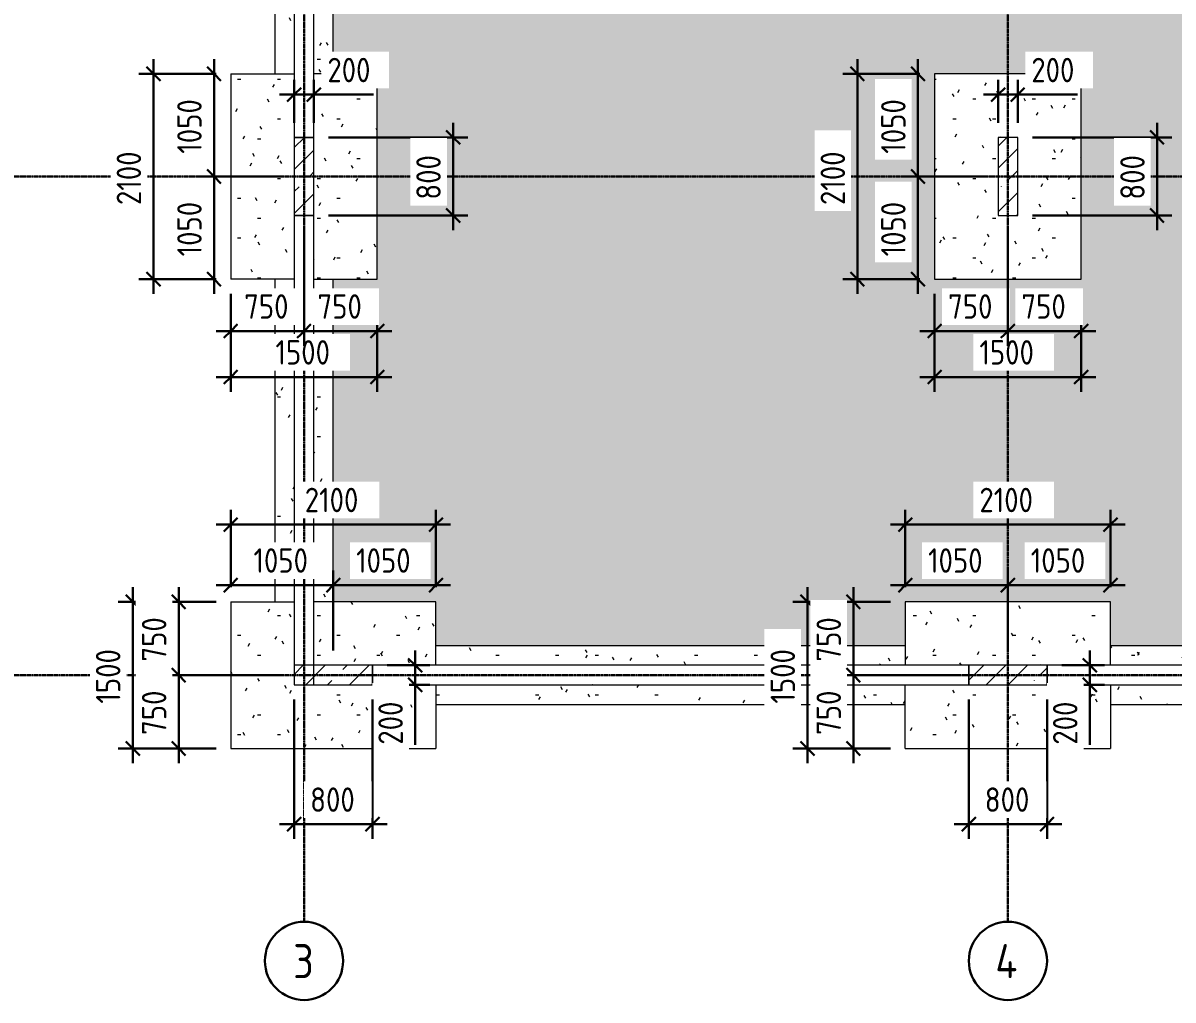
# Model space of a CAD drawing. Header units: millimetres. Extents: x -4459 to 33950, y -3324 to 17085.
# Drawn here: x 11826 to 23588, y -3324 to 6670 of the extents above; entities that cross this region are included whole.
import ezdxf

# ---------------------------------------------------------------- set-up
doc = ezdxf.new("R2010")
doc.units = ezdxf.units.MM
doc.linetypes.add('ADSK_Линия сетки', pattern=[25, 20, -2.5, 0, -2.5])
for name, color, linetype, lineweight in [('A-ANNO-DIMS', 7, 'Continuous', 30), ('A-ANNO-DIMS-100', 7, 'Continuous', 30), ('A-WALL', 7, 'Continuous', 13), ('S-COLS', 7, 'Continuous', 9), ('S-GRID', 7, 'Continuous', 30), ('S-GRID-IDEN', 7, 'Continuous', 30)]:
    doc.layers.add(name, color=color, linetype=linetype, lineweight=lineweight)
doc.layers.add('A-FLOR', color=7, linetype='Continuous', lineweight=13, true_color=0x007f00)
doc.layers.add('A-FLOR-PATT', color=7, linetype='Continuous', lineweight=13, true_color=0x007f00)
doc.styles.add('GOST Common', font='GOST_Common_SpecSymbol_0.ttf', dxfattribs={"width": 0.9, "height": 350})
doc.styles.add('GOST Common_1', font='GOST_Common_SpecSymbol_0.ttf', dxfattribs={"width": 0.9, "height": 250})
doc.dimstyles.new('0_Колонны_опалубка', dxfattribs={"dimscale": 304.8, "dimtxt": 251.428749, "dimasz": 0.463911, "dimexe": 0.492126, "dimexo": 0.492126, "dimgap": 0.164042, "dimtad": 1, "dimdec": 0, "dimzin": 0, "dimdsep": 46, "dimtxsty": 'GOST Common_1', "dimblk1": 'OBLIQUE', "dimblk2": 'OBLIQUE', "dimsah": 1, "dimcen": 0.09, "dimdle": 0.492126, "dimazin": 0, "dimtfac": 1, "dimtdec": 4, "dimtix": 1, "dimtmove": 1, "dimatfit": 3, "dimfxl": 1, "dimtvp": 1, "dimtfill": 1, "dimtolj": 1, "dimtzin": 0, "dimarcsym": 2})
doc.dimstyles.new('0_Колонны_опалубка_1', dxfattribs={"dimscale": 304.8, "dimtxt": 251.428749, "dimasz": 0.463911, "dimexe": 0.492126, "dimexo": 0.492126, "dimgap": 0.164042, "dimtad": 1, "dimdec": 0, "dimzin": 0, "dimdsep": 46, "dimtxsty": 'GOST Common_1', "dimblk1": 'OBLIQUE', "dimblk2": 'OBLIQUE', "dimsah": 1, "dimcen": 0.09, "dimdle": 0.492126, "dimazin": 0, "dimtfac": 1, "dimtdec": 4, "dimtix": 1, "dimtmove": 0, "dimatfit": 3, "dimfxl": 1, "dimtvp": 1, "dimtfill": 1, "dimtolj": 1, "dimtzin": 0, "dimarcsym": 2})
pattern_1 = [(45, (0, 0), (-224.5064, 224.5064), []), (45, (224.5, 0), (-224.5064, 224.5064), [396.875, -79.375, 3.353, -76.022])]
pattern_2 = [(0, (0, 0), (812.8, 203.2), [33.528, -576.072, 33.528, -576.072, -3251.2]), (0, (0, 0), (812.8, 203.2), [-1219.2, 33.528, -1185.672, 33.528, -576.072, -1422.4]), (0, (0, 0), (812.8, 203.2), [-3048, 33.528, -372.872, 33.528, -982.472]), (120, (304.8, 101.6), (-582.3764, 602.3054), [33.528, -576.072, 33.528, -576.072, -3251.2]), (120, (304.8, 101.6), (-582.3764, 602.3054), [-1219.2, 33.528, -1185.672, 33.528, -576.072, -1422.4]), (120, (304.8, 101.6), (-582.3764, 602.3054), [-3048, 33.528, -372.872, 33.528, -982.472]), (240, (406.4, 508), (-230.4236, -805.5054), [33.528, -576.072, 33.528, -576.072, -3251.2]), (240, (406.4, 508), (-230.4236, -805.5054), [-1219.2, 33.528, -1185.672, 33.528, -576.072, -1422.4]), (240, (406.4, 508), (-230.4236, -805.5054), [-3048, 33.528, -372.872, 33.528, -982.472])]

# ---------------------------------------------------------------- blocks, each defined once
blk = doc.blocks.new('Ось сетки - Круг_Ø8 мм-2643-Техэтаж')
at = {"layer": 'S-GRID-IDEN'}
for start, end in [(360, 180), (180, 360)]:
    blk.add_arc((0, 0), 4, start, end, dxfattribs=at)
blk = doc.blocks.new('DIMBLOCK1-Техэтаж')
at = {"layer": 'A-ANNO-DIMS-100', "color": 163, "true_color": 0x8080c0}
for p, q in [((15838, 250), (15838, -250)), ((15838, 100), (15767, 171)), ((15550, 100), (15988, 100)), ((15838, 100), (15550, 100)), ((15838, 100), (15908, 29)), ((15550, -100), (15988, -100)), ((15838, -100), (15550, -100)), ((15838, -100), (15767, -29)), ((15838, -239), (15838, 0)), ((15838, -100), (15908, -171)), ((15838, -712), (15838, -239))]:
    blk.add_line(p, q, dxfattribs=at)
at = {"layer": 'A-ANNO-DIMS-100', "color": 0, "insert": (15461, -712), "char_height": 250, "width": 567.63, "attachment_point": 1, "rotation": 90, "line_spacing_factor": 1.022761, "style": 'GOST Common_1', "bg_fill": 3, "box_fill_scale": 1.25, "bg_fill_color": 256, "bg_fill_true_color": 13158600, "bg_fill_transparency": 0}
blk.add_mtext('200', dxfattribs=at)
blk = doc.blocks.new('_Oblique')
at = {"color": 0, "linetype": 'ByBlock', "lineweight": -2}
blk.add_line((-0.5, -0.5), (0.5, 0.5), dxfattribs=at)
blk = doc.blocks.new('DIMBLOCK2-Техэтаж')
at = {"layer": 'A-ANNO-DIMS-100', "color": 163, "true_color": 0x8080c0}
for p, q in [((14600, -250), (14600, -1676)), ((14600, -1526), (14600, -250)), ((15400, -250), (15400, -1676)), ((15400, -1526), (15400, -250)), ((14450, -1526), (15550, -1526)), ((14600, -1526), (14529, -1596)), ((14600, -1526), (14671, -1455)), ((15400, -1526), (15329, -1596)), ((15400, -1526), (15471, -1455))]:
    blk.add_line(p, q, dxfattribs=at)
at = {"layer": 'A-ANNO-DIMS-100', "color": 0, "insert": (14763, -1149), "char_height": 250, "width": 567.63, "attachment_point": 1, "line_spacing_factor": 1.022761, "style": 'GOST Common_1', "bg_fill": 3, "box_fill_scale": 1.25, "bg_fill_color": 256, "bg_fill_true_color": 13158600, "bg_fill_transparency": 0}
blk.add_mtext('800', dxfattribs=at)
blk = doc.blocks.new('DIMBLOCK3-Техэтаж')
at = {"layer": 'A-ANNO-DIMS-100', "color": 163, "true_color": 0x8080c0}
for p, q in [((22738, 250), (22738, -250)), ((22738, 100), (22667, 171)), ((22450, 100), (22888, 100)), ((22738, 100), (22450, 100)), ((22738, 100), (22808, 29)), ((22450, -100), (22888, -100)), ((22738, -100), (22450, -100)), ((22738, -100), (22667, -29)), ((22738, -239), (22738, 0)), ((22738, -100), (22808, -171)), ((22738, -712), (22738, -239))]:
    blk.add_line(p, q, dxfattribs=at)
at = {"layer": 'A-ANNO-DIMS-100', "color": 0, "insert": (22361, -712), "char_height": 250, "width": 567.63, "attachment_point": 1, "rotation": 90, "line_spacing_factor": 1.022761, "style": 'GOST Common_1', "bg_fill": 3, "box_fill_scale": 1.25, "bg_fill_color": 256, "bg_fill_true_color": 13158600, "bg_fill_transparency": 0}
blk.add_mtext('200', dxfattribs=at)
blk = doc.blocks.new('DIMBLOCK4-Техэтаж')
at = {"layer": 'A-ANNO-DIMS-100', "color": 163, "true_color": 0x8080c0}
for p, q in [((21500, -250), (21500, -1676)), ((21500, -1526), (21500, -250)), ((22300, -250), (22300, -1676)), ((22300, -1526), (22300, -250)), ((21350, -1526), (22450, -1526)), ((21500, -1526), (21429, -1596)), ((21500, -1526), (21571, -1455)), ((22300, -1526), (22229, -1596)), ((22300, -1526), (22371, -1455))]:
    blk.add_line(p, q, dxfattribs=at)
at = {"layer": 'A-ANNO-DIMS-100', "color": 0, "insert": (21663, -1149), "char_height": 250, "width": 567.63, "attachment_point": 1, "line_spacing_factor": 1.022761, "style": 'GOST Common_1', "bg_fill": 3, "box_fill_scale": 1.25, "bg_fill_color": 256, "bg_fill_true_color": 13158600, "bg_fill_transparency": 0}
blk.add_mtext('800', dxfattribs=at)
blk = doc.blocks.new('DIMBLOCK7-Техэтаж')
at = {"layer": 'A-ANNO-DIMS-100', "color": 163, "true_color": 0x8080c0}
for p, q in [((14600, 5650), (14600, 6088)), ((14600, 5938), (14671, 6008)), ((14800, 5650), (14800, 6088)), ((14800, 5938), (14871, 6008)), ((14450, 5938), (14950, 5938)), ((14600, 5938), (14529, 5867)), ((14600, 5938), (14600, 5650)), ((14939, 5938), (14700, 5938)), ((14800, 5938), (14729, 5867)), ((14800, 5938), (14800, 5650)), ((15412, 5938), (14939, 5938))]:
    blk.add_line(p, q, dxfattribs=at)
at = {"layer": 'A-ANNO-DIMS-100', "color": 0, "insert": (14939, 6314), "char_height": 250, "width": 567.63, "attachment_point": 1, "line_spacing_factor": 1.022761, "style": 'GOST Common_1', "bg_fill": 3, "box_fill_scale": 1.25, "bg_fill_color": 256, "bg_fill_true_color": 13158600, "bg_fill_transparency": 0}
blk.add_mtext('200', dxfattribs=at)
blk = doc.blocks.new('DIMBLOCK8-Техэтаж')
at = {"layer": 'A-ANNO-DIMS-100', "color": 163, "true_color": 0x8080c0}
for p, q in [((16226, 4550), (16226, 5650)), ((16226, 5500), (16155, 5571)), ((14950, 5500), (16376, 5500)), ((16226, 5500), (14950, 5500)), ((16226, 5500), (16296, 5429)), ((16226, 4700), (16155, 4771)), ((14950, 4700), (16376, 4700)), ((16226, 4700), (14950, 4700)), ((16226, 4700), (16296, 4629))]:
    blk.add_line(p, q, dxfattribs=at)
at = {"layer": 'A-ANNO-DIMS-100', "color": 0, "insert": (15849, 4863), "char_height": 250, "width": 567.63, "attachment_point": 1, "rotation": 90, "line_spacing_factor": 1.022761, "style": 'GOST Common_1', "bg_fill": 3, "box_fill_scale": 1.25, "bg_fill_color": 256, "bg_fill_true_color": 13158600, "bg_fill_transparency": 0}
blk.add_mtext('800', dxfattribs=at)
blk = doc.blocks.new('DIMBLOCK9-Техэтаж')
at = {"layer": 'A-ANNO-DIMS-100', "color": 163, "true_color": 0x8080c0}
for p, q in [((21800, 5650), (21800, 6088)), ((21800, 5938), (21871, 6008)), ((22000, 5650), (22000, 6088)), ((22000, 5938), (22071, 6008)), ((21650, 5938), (22150, 5938)), ((21800, 5938), (21729, 5867)), ((21800, 5938), (21800, 5650)), ((22139, 5938), (21900, 5938)), ((22000, 5938), (21929, 5867)), ((22000, 5938), (22000, 5650)), ((22612, 5938), (22139, 5938))]:
    blk.add_line(p, q, dxfattribs=at)
at = {"layer": 'A-ANNO-DIMS-100', "color": 0, "insert": (22139, 6314), "char_height": 250, "width": 567.63, "attachment_point": 1, "line_spacing_factor": 1.022761, "style": 'GOST Common_1', "bg_fill": 3, "box_fill_scale": 1.25, "bg_fill_color": 256, "bg_fill_true_color": 13158600, "bg_fill_transparency": 0}
blk.add_mtext('200', dxfattribs=at)
blk = doc.blocks.new('DIMBLOCK10-Техэтаж')
at = {"layer": 'A-ANNO-DIMS-100', "color": 163, "true_color": 0x8080c0}
for p, q in [((23426, 4550), (23426, 5650)), ((23426, 5500), (23355, 5571)), ((22150, 5500), (23576, 5500)), ((23426, 5500), (22150, 5500)), ((23426, 5500), (23496, 5429)), ((23426, 4700), (23355, 4771)), ((22150, 4700), (23576, 4700)), ((23426, 4700), (22150, 4700)), ((23426, 4700), (23496, 4629))]:
    blk.add_line(p, q, dxfattribs=at)
at = {"layer": 'A-ANNO-DIMS-100', "color": 0, "insert": (23049, 4863), "char_height": 250, "width": 567.63, "attachment_point": 1, "rotation": 90, "line_spacing_factor": 1.022761, "style": 'GOST Common_1', "bg_fill": 3, "box_fill_scale": 1.25, "bg_fill_color": 256, "bg_fill_true_color": 13158600, "bg_fill_transparency": 0}
blk.add_mtext('800', dxfattribs=at)
blk = doc.blocks.new('DIMBLOCK25-Техэтаж')
at = {"layer": 'A-ANNO-DIMS-100', "color": 163, "true_color": 0x8080c0}
for p, q in [((12949, 900), (12949, -900)), ((13800, 750), (12799, 750)), ((12949, 750), (12878, 821)), ((12949, 750), (13020, 679)), ((12949, 750), (13800, 750)), ((12949, -750), (12878, -679)), ((13800, -750), (12799, -750)), ((12949, -750), (13020, -821)), ((12949, -750), (13800, -750))]:
    blk.add_line(p, q, dxfattribs=at)
at = {"layer": 'A-ANNO-DIMS-100', "color": 0, "insert": (12572, -292), "char_height": 250, "width": 700.59, "attachment_point": 1, "rotation": 90, "line_spacing_factor": 1.022761, "style": 'GOST Common_1', "bg_fill": 3, "box_fill_scale": 1.25, "bg_fill_color": 256, "bg_fill_true_color": 13158600, "bg_fill_transparency": 0}
blk.add_mtext('1500', dxfattribs=at)
blk = doc.blocks.new('DIMBLOCK26-Техэтаж')
at = {"layer": 'A-ANNO-DIMS-100', "color": 163, "true_color": 0x8080c0}
for p, q in [((13950, 900), (13950, 1689)), ((16050, 900), (16050, 1689)), ((13800, 1539), (16200, 1539)), ((13950, 1539), (13879, 1469)), ((13950, 1539), (14021, 1610)), ((13950, 1539), (13950, 900)), ((16050, 1539), (15979, 1469)), ((16050, 1539), (16121, 1610)), ((16050, 1539), (16050, 900))]:
    blk.add_line(p, q, dxfattribs=at)
at = {"layer": 'A-ANNO-DIMS-100', "color": 0, "insert": (14708, 1916), "char_height": 250, "width": 700.59, "attachment_point": 1, "line_spacing_factor": 1.022761, "style": 'GOST Common_1', "bg_fill": 3, "box_fill_scale": 1.25, "bg_fill_color": 256, "bg_fill_true_color": 13158600, "bg_fill_transparency": 0}
blk.add_mtext('2100', dxfattribs=at)
blk = doc.blocks.new('DIMBLOCK27-Техэтаж')
at = {"layer": 'A-ANNO-DIMS-100', "color": 163, "true_color": 0x8080c0}
for p, q in [((15000, 250), (15000, 1070)), ((16050, 900), (16050, 1070)), ((15000, 920), (15071, 991)), ((16050, 920), (16121, 991)), ((16200, 920), (14850, 920)), ((15000, 920), (14929, 849)), ((15000, 920), (15000, 250)), ((16050, 920), (15979, 849)), ((16050, 920), (16050, 900))]:
    blk.add_line(p, q, dxfattribs=at)
at = {"layer": 'A-ANNO-DIMS-100', "color": 0, "insert": (15233, 1297), "char_height": 250, "width": 700.59, "attachment_point": 1, "line_spacing_factor": 1.022761, "style": 'GOST Common_1', "bg_fill": 3, "box_fill_scale": 1.25, "bg_fill_color": 256, "bg_fill_true_color": 13158600, "bg_fill_transparency": 0}
blk.add_mtext('1050', dxfattribs=at)
blk = doc.blocks.new('DIMBLOCK28-Техэтаж')
at = {"layer": 'A-ANNO-DIMS-100', "color": 163, "true_color": 0x8080c0}
for p, q in [((13950, 900), (13950, 1070)), ((15000, 250), (15000, 1070)), ((13950, 920), (14021, 991)), ((15000, 920), (15071, 991)), ((13800, 920), (15150, 920)), ((13950, 920), (13879, 849)), ((13950, 920), (13950, 900)), ((15000, 920), (14929, 849)), ((15000, 920), (15000, 250))]:
    blk.add_line(p, q, dxfattribs=at)
at = {"layer": 'A-ANNO-DIMS-100', "color": 0, "insert": (14183, 1297), "char_height": 250, "width": 700.59, "attachment_point": 1, "line_spacing_factor": 1.022761, "style": 'GOST Common_1', "bg_fill": 3, "box_fill_scale": 1.25, "bg_fill_color": 256, "bg_fill_true_color": 13158600, "bg_fill_transparency": 0}
blk.add_mtext('1050', dxfattribs=at)
blk = doc.blocks.new('DIMBLOCK29-Техэтаж')
at = {"layer": 'A-ANNO-DIMS-100', "color": 163, "true_color": 0x8080c0}
for p, q in [((13419, 900), (13419, -150)), ((13800, 750), (13269, 750)), ((13419, 750), (13348, 821)), ((13419, 750), (13489, 679)), ((13419, 750), (13800, 750)), ((14450, 0), (13269, 0)), ((13419, 0), (13348, 71)), ((13419, 0), (13489, -71)), ((13419, 0), (14450, 0))]:
    blk.add_line(p, q, dxfattribs=at)
at = {"layer": 'A-ANNO-DIMS-100', "color": 0, "insert": (13042, 138), "char_height": 250, "width": 567.63, "attachment_point": 1, "rotation": 90, "line_spacing_factor": 1.022761, "style": 'GOST Common_1', "bg_fill": 3, "box_fill_scale": 1.25, "bg_fill_color": 256, "bg_fill_true_color": 13158600, "bg_fill_transparency": 0}
blk.add_mtext('750', dxfattribs=at)
blk = doc.blocks.new('DIMBLOCK30-Техэтаж')
at = {"layer": 'A-ANNO-DIMS-100', "color": 163, "true_color": 0x8080c0}
for p, q in [((13419, 150), (13419, -900)), ((14450, 0), (13269, 0)), ((13419, 0), (13348, 71)), ((13419, 0), (13489, -71)), ((13419, 0), (14450, 0)), ((13419, -750), (13348, -679)), ((13800, -750), (13269, -750)), ((13419, -750), (13489, -821)), ((13419, -750), (13800, -750))]:
    blk.add_line(p, q, dxfattribs=at)
at = {"layer": 'A-ANNO-DIMS-100', "color": 0, "insert": (13042, -612), "char_height": 250, "width": 567.63, "attachment_point": 1, "rotation": 90, "line_spacing_factor": 1.022761, "style": 'GOST Common_1', "bg_fill": 3, "box_fill_scale": 1.25, "bg_fill_color": 256, "bg_fill_true_color": 13158600, "bg_fill_transparency": 0}
blk.add_mtext('750', dxfattribs=at)
blk = doc.blocks.new('DIMBLOCK31-Техэтаж')
at = {"layer": 'A-ANNO-DIMS-100', "color": 163, "true_color": 0x8080c0}
for p, q in [((19849, 900), (19849, -900)), ((20700, 750), (19699, 750)), ((19849, 750), (19778, 821)), ((19849, 750), (19920, 679)), ((19849, 750), (20700, 750)), ((19849, -750), (19778, -679)), ((20700, -750), (19699, -750)), ((19849, -750), (19920, -821)), ((19849, -750), (20700, -750))]:
    blk.add_line(p, q, dxfattribs=at)
at = {"layer": 'A-ANNO-DIMS-100', "color": 0, "insert": (19472, -292), "char_height": 250, "width": 700.59, "attachment_point": 1, "rotation": 90, "line_spacing_factor": 1.022761, "style": 'GOST Common_1', "bg_fill": 3, "box_fill_scale": 1.25, "bg_fill_color": 256, "bg_fill_true_color": 13158600, "bg_fill_transparency": 0}
blk.add_mtext('1500', dxfattribs=at)
blk = doc.blocks.new('DIMBLOCK32-Техэтаж')
at = {"layer": 'A-ANNO-DIMS-100', "color": 163, "true_color": 0x8080c0}
for p, q in [((20850, 900), (20850, 1689)), ((22950, 900), (22950, 1689)), ((20700, 1539), (23100, 1539)), ((20850, 1539), (20779, 1469)), ((20850, 1539), (20921, 1610)), ((20850, 1539), (20850, 900)), ((22950, 1539), (22879, 1469)), ((22950, 1539), (23021, 1610)), ((22950, 1539), (22950, 900))]:
    blk.add_line(p, q, dxfattribs=at)
at = {"layer": 'A-ANNO-DIMS-100', "color": 0, "insert": (21608, 1916), "char_height": 250, "width": 700.59, "attachment_point": 1, "line_spacing_factor": 1.022761, "style": 'GOST Common_1', "bg_fill": 3, "box_fill_scale": 1.25, "bg_fill_color": 256, "bg_fill_true_color": 13158600, "bg_fill_transparency": 0}
blk.add_mtext('2100', dxfattribs=at)
blk = doc.blocks.new('DIMBLOCK33-Техэтаж')
at = {"layer": 'A-ANNO-DIMS-100', "color": 163, "true_color": 0x8080c0}
for p, q in [((21900, 250), (21900, 1070)), ((22950, 900), (22950, 1070)), ((21900, 920), (21971, 991)), ((22950, 920), (23021, 991)), ((23100, 920), (21750, 920)), ((21900, 920), (21829, 849)), ((21900, 920), (21900, 250)), ((22950, 920), (22879, 849)), ((22950, 920), (22950, 900))]:
    blk.add_line(p, q, dxfattribs=at)
at = {"layer": 'A-ANNO-DIMS-100', "color": 0, "insert": (22133, 1297), "char_height": 250, "width": 700.59, "attachment_point": 1, "line_spacing_factor": 1.022761, "style": 'GOST Common_1', "bg_fill": 3, "box_fill_scale": 1.25, "bg_fill_color": 256, "bg_fill_true_color": 13158600, "bg_fill_transparency": 0}
blk.add_mtext('1050', dxfattribs=at)
blk = doc.blocks.new('DIMBLOCK34-Техэтаж')
at = {"layer": 'A-ANNO-DIMS-100', "color": 163, "true_color": 0x8080c0}
for p, q in [((20850, 900), (20850, 1070)), ((21900, 250), (21900, 1070)), ((20850, 920), (20921, 991)), ((21900, 920), (21971, 991)), ((20700, 920), (22050, 920)), ((20850, 920), (20779, 849)), ((20850, 920), (20850, 900)), ((21900, 920), (21829, 849)), ((21900, 920), (21900, 250))]:
    blk.add_line(p, q, dxfattribs=at)
at = {"layer": 'A-ANNO-DIMS-100', "color": 0, "insert": (21083, 1297), "char_height": 250, "width": 700.59, "attachment_point": 1, "line_spacing_factor": 1.022761, "style": 'GOST Common_1', "bg_fill": 3, "box_fill_scale": 1.25, "bg_fill_color": 256, "bg_fill_true_color": 13158600, "bg_fill_transparency": 0}
blk.add_mtext('1050', dxfattribs=at)
blk = doc.blocks.new('DIMBLOCK35-Техэтаж')
at = {"layer": 'A-ANNO-DIMS-100', "color": 163, "true_color": 0x8080c0}
for p, q in [((20319, 900), (20319, -150)), ((20700, 750), (20169, 750)), ((20319, 750), (20248, 821)), ((20319, 750), (20389, 679)), ((20319, 750), (20700, 750)), ((21350, 0), (20169, 0)), ((20319, 0), (20248, 71)), ((20319, 0), (20389, -71)), ((20319, 0), (21350, 0))]:
    blk.add_line(p, q, dxfattribs=at)
at = {"layer": 'A-ANNO-DIMS-100', "color": 0, "insert": (19942, 138), "char_height": 250, "width": 567.63, "attachment_point": 1, "rotation": 90, "line_spacing_factor": 1.022761, "style": 'GOST Common_1', "bg_fill": 3, "box_fill_scale": 1.25, "bg_fill_color": 256, "bg_fill_true_color": 13158600, "bg_fill_transparency": 0}
blk.add_mtext('750', dxfattribs=at)
blk = doc.blocks.new('DIMBLOCK36-Техэтаж')
at = {"layer": 'A-ANNO-DIMS-100', "color": 163, "true_color": 0x8080c0}
for p, q in [((20319, 150), (20319, -900)), ((21350, 0), (20169, 0)), ((20319, 0), (20248, 71)), ((20319, 0), (20389, -71)), ((20319, 0), (21350, 0)), ((20319, -750), (20248, -679)), ((20700, -750), (20169, -750)), ((20319, -750), (20389, -821)), ((20319, -750), (20700, -750))]:
    blk.add_line(p, q, dxfattribs=at)
at = {"layer": 'A-ANNO-DIMS-100', "color": 0, "insert": (19942, -612), "char_height": 250, "width": 567.63, "attachment_point": 1, "rotation": 90, "line_spacing_factor": 1.022761, "style": 'GOST Common_1', "bg_fill": 3, "box_fill_scale": 1.25, "bg_fill_color": 256, "bg_fill_true_color": 13158600, "bg_fill_transparency": 0}
blk.add_mtext('750', dxfattribs=at)
blk = doc.blocks.new('DIMBLOCK43-Техэтаж')
at = {"layer": 'A-ANNO-DIMS-100', "color": 163, "true_color": 0x8080c0}
for p, q in [((13950, 3900), (13950, 2899)), ((13950, 3049), (13950, 3900)), ((15450, 3900), (15450, 2899)), ((15450, 3049), (15450, 3900)), ((13950, 3049), (14021, 3120)), ((15450, 3049), (15521, 3120)), ((13800, 3049), (15600, 3049)), ((13950, 3049), (13879, 2978)), ((15450, 3049), (15379, 2978))]:
    blk.add_line(p, q, dxfattribs=at)
at = {"layer": 'A-ANNO-DIMS-100', "color": 0, "insert": (14408, 3426), "char_height": 250, "width": 700.59, "attachment_point": 1, "line_spacing_factor": 1.022761, "style": 'GOST Common_1', "bg_fill": 3, "box_fill_scale": 1.25, "bg_fill_color": 256, "bg_fill_true_color": 13158600, "bg_fill_transparency": 0}
blk.add_mtext('1500', dxfattribs=at)
blk = doc.blocks.new('DIMBLOCK44-Техэтаж')
at = {"layer": 'A-ANNO-DIMS-100', "color": 163, "true_color": 0x8080c0}
for p, q in [((13161, 3900), (13161, 6300)), ((13800, 6150), (13011, 6150)), ((13161, 6150), (13090, 6221)), ((13161, 6150), (13231, 6079)), ((13161, 6150), (13800, 6150)), ((13161, 4050), (13090, 4121)), ((13800, 4050), (13011, 4050)), ((13161, 4050), (13231, 3979)), ((13161, 4050), (13800, 4050))]:
    blk.add_line(p, q, dxfattribs=at)
at = {"layer": 'A-ANNO-DIMS-100', "color": 0, "insert": (12784, 4808), "char_height": 250, "width": 700.59, "attachment_point": 1, "rotation": 90, "line_spacing_factor": 1.022761, "style": 'GOST Common_1', "bg_fill": 3, "box_fill_scale": 1.25, "bg_fill_color": 256, "bg_fill_true_color": 13158600, "bg_fill_transparency": 0}
blk.add_mtext('2100', dxfattribs=at)
blk = doc.blocks.new('DIMBLOCK45-Техэтаж')
at = {"layer": 'A-ANNO-DIMS-100', "color": 163, "true_color": 0x8080c0}
for p, q in [((13780, 6300), (13780, 4950)), ((13800, 6150), (13630, 6150)), ((13780, 6150), (13709, 6221)), ((13780, 6150), (13851, 6079)), ((13780, 6150), (13800, 6150)), ((14450, 5100), (13630, 5100)), ((13780, 5100), (13709, 5171)), ((13780, 5100), (13851, 5029)), ((13780, 5100), (14450, 5100))]:
    blk.add_line(p, q, dxfattribs=at)
at = {"layer": 'A-ANNO-DIMS-100', "color": 0, "insert": (13403, 5333), "char_height": 250, "width": 700.59, "attachment_point": 1, "rotation": 90, "line_spacing_factor": 1.022761, "style": 'GOST Common_1', "bg_fill": 3, "box_fill_scale": 1.25, "bg_fill_color": 256, "bg_fill_true_color": 13158600, "bg_fill_transparency": 0}
blk.add_mtext('1050', dxfattribs=at)
blk = doc.blocks.new('DIMBLOCK46-Техэтаж')
at = {"layer": 'A-ANNO-DIMS-100', "color": 163, "true_color": 0x8080c0}
for p, q in [((13780, 3900), (13780, 5250)), ((14450, 5100), (13630, 5100)), ((13780, 5100), (13709, 5171)), ((13780, 5100), (13851, 5029)), ((13780, 5100), (14450, 5100)), ((13780, 4050), (13709, 4121)), ((13800, 4050), (13630, 4050)), ((13780, 4050), (13851, 3979)), ((13780, 4050), (13800, 4050))]:
    blk.add_line(p, q, dxfattribs=at)
at = {"layer": 'A-ANNO-DIMS-100', "color": 0, "insert": (13403, 4283), "char_height": 250, "width": 700.59, "attachment_point": 1, "rotation": 90, "line_spacing_factor": 1.022761, "style": 'GOST Common_1', "bg_fill": 3, "box_fill_scale": 1.25, "bg_fill_color": 256, "bg_fill_true_color": 13158600, "bg_fill_transparency": 0}
blk.add_mtext('1050', dxfattribs=at)
blk = doc.blocks.new('DIMBLOCK47-Техэтаж')
at = {"layer": 'A-ANNO-DIMS-100', "color": 163, "true_color": 0x8080c0}
for p, q in [((14700, 4550), (14700, 3369)), ((14700, 3519), (14700, 4550)), ((13950, 3900), (13950, 3369)), ((13950, 3519), (13950, 3900)), ((13950, 3519), (14021, 3589)), ((14700, 3519), (14771, 3589)), ((13800, 3519), (14850, 3519)), ((13950, 3519), (13879, 3448)), ((14700, 3519), (14629, 3448))]:
    blk.add_line(p, q, dxfattribs=at)
at = {"layer": 'A-ANNO-DIMS-100', "color": 0, "insert": (14088, 3895), "char_height": 250, "width": 567.63, "attachment_point": 1, "line_spacing_factor": 1.022761, "style": 'GOST Common_1', "bg_fill": 3, "box_fill_scale": 1.25, "bg_fill_color": 256, "bg_fill_true_color": 13158600, "bg_fill_transparency": 0}
blk.add_mtext('750', dxfattribs=at)
blk = doc.blocks.new('DIMBLOCK48-Техэтаж')
at = {"layer": 'A-ANNO-DIMS-100', "color": 163, "true_color": 0x8080c0}
for p, q in [((14700, 4550), (14700, 3369)), ((14700, 3519), (14700, 4550)), ((15450, 3900), (15450, 3369)), ((15450, 3519), (15450, 3900)), ((14700, 3519), (14771, 3589)), ((15450, 3519), (15521, 3589)), ((14550, 3519), (15600, 3519)), ((14700, 3519), (14629, 3448)), ((15450, 3519), (15379, 3448))]:
    blk.add_line(p, q, dxfattribs=at)
at = {"layer": 'A-ANNO-DIMS-100', "color": 0, "insert": (14838, 3895), "char_height": 250, "width": 567.63, "attachment_point": 1, "line_spacing_factor": 1.022761, "style": 'GOST Common_1', "bg_fill": 3, "box_fill_scale": 1.25, "bg_fill_color": 256, "bg_fill_true_color": 13158600, "bg_fill_transparency": 0}
blk.add_mtext('750', dxfattribs=at)
blk = doc.blocks.new('DIMBLOCK49-Техэтаж')
at = {"layer": 'A-ANNO-DIMS-100', "color": 163, "true_color": 0x8080c0}
for p, q in [((21150, 3900), (21150, 2899)), ((21150, 3049), (21150, 3900)), ((22650, 3900), (22650, 2899)), ((22650, 3049), (22650, 3900)), ((21150, 3049), (21221, 3120)), ((22650, 3049), (22721, 3120)), ((21000, 3049), (22800, 3049)), ((21150, 3049), (21079, 2978)), ((22650, 3049), (22579, 2978))]:
    blk.add_line(p, q, dxfattribs=at)
at = {"layer": 'A-ANNO-DIMS-100', "color": 0, "insert": (21608, 3426), "char_height": 250, "width": 700.59, "attachment_point": 1, "line_spacing_factor": 1.022761, "style": 'GOST Common_1', "bg_fill": 3, "box_fill_scale": 1.25, "bg_fill_color": 256, "bg_fill_true_color": 13158600, "bg_fill_transparency": 0}
blk.add_mtext('1500', dxfattribs=at)
blk = doc.blocks.new('DIMBLOCK50-Техэтаж')
at = {"layer": 'A-ANNO-DIMS-100', "color": 163, "true_color": 0x8080c0}
for p, q in [((20361, 3900), (20361, 6300)), ((21000, 6150), (20211, 6150)), ((20361, 6150), (20290, 6221)), ((20361, 6150), (20431, 6079)), ((20361, 6150), (21000, 6150)), ((20361, 4050), (20290, 4121)), ((21000, 4050), (20211, 4050)), ((20361, 4050), (20431, 3979)), ((20361, 4050), (21000, 4050))]:
    blk.add_line(p, q, dxfattribs=at)
at = {"layer": 'A-ANNO-DIMS-100', "color": 0, "insert": (19984, 4808), "char_height": 250, "width": 700.59, "attachment_point": 1, "rotation": 90, "line_spacing_factor": 1.022761, "style": 'GOST Common_1', "bg_fill": 3, "box_fill_scale": 1.25, "bg_fill_color": 256, "bg_fill_true_color": 13158600, "bg_fill_transparency": 0}
blk.add_mtext('2100', dxfattribs=at)
blk = doc.blocks.new('DIMBLOCK51-Техэтаж')
at = {"layer": 'A-ANNO-DIMS-100', "color": 163, "true_color": 0x8080c0}
for p, q in [((20980, 6300), (20980, 4950)), ((21000, 6150), (20830, 6150)), ((20980, 6150), (20909, 6221)), ((20980, 6150), (21051, 6079)), ((20980, 6150), (21000, 6150)), ((21650, 5100), (20830, 5100)), ((20980, 5100), (20909, 5171)), ((20980, 5100), (21051, 5029)), ((20980, 5100), (21650, 5100))]:
    blk.add_line(p, q, dxfattribs=at)
at = {"layer": 'A-ANNO-DIMS-100', "color": 0, "insert": (20603, 5333), "char_height": 250, "width": 700.59, "attachment_point": 1, "rotation": 90, "line_spacing_factor": 1.022761, "style": 'GOST Common_1', "bg_fill": 3, "box_fill_scale": 1.25, "bg_fill_color": 256, "bg_fill_true_color": 13158600, "bg_fill_transparency": 0}
blk.add_mtext('1050', dxfattribs=at)
blk = doc.blocks.new('DIMBLOCK52-Техэтаж')
at = {"layer": 'A-ANNO-DIMS-100', "color": 163, "true_color": 0x8080c0}
for p, q in [((20980, 3900), (20980, 5250)), ((21650, 5100), (20830, 5100)), ((20980, 5100), (20909, 5171)), ((20980, 5100), (21051, 5029)), ((20980, 5100), (21650, 5100)), ((20980, 4050), (20909, 4121)), ((21000, 4050), (20830, 4050)), ((20980, 4050), (21051, 3979)), ((20980, 4050), (21000, 4050))]:
    blk.add_line(p, q, dxfattribs=at)
at = {"layer": 'A-ANNO-DIMS-100', "color": 0, "insert": (20603, 4283), "char_height": 250, "width": 700.59, "attachment_point": 1, "rotation": 90, "line_spacing_factor": 1.022761, "style": 'GOST Common_1', "bg_fill": 3, "box_fill_scale": 1.25, "bg_fill_color": 256, "bg_fill_true_color": 13158600, "bg_fill_transparency": 0}
blk.add_mtext('1050', dxfattribs=at)
blk = doc.blocks.new('DIMBLOCK53-Техэтаж')
at = {"layer": 'A-ANNO-DIMS-100', "color": 163, "true_color": 0x8080c0}
for p, q in [((21900, 4550), (21900, 3369)), ((21900, 3519), (21900, 4550)), ((21150, 3900), (21150, 3369)), ((21150, 3519), (21150, 3900)), ((21150, 3519), (21221, 3589)), ((21900, 3519), (21971, 3589)), ((21000, 3519), (22050, 3519)), ((21150, 3519), (21079, 3448)), ((21900, 3519), (21829, 3448))]:
    blk.add_line(p, q, dxfattribs=at)
at = {"layer": 'A-ANNO-DIMS-100', "color": 0, "insert": (21288, 3895), "char_height": 250, "width": 567.63, "attachment_point": 1, "line_spacing_factor": 1.022761, "style": 'GOST Common_1', "bg_fill": 3, "box_fill_scale": 1.25, "bg_fill_color": 256, "bg_fill_true_color": 13158600, "bg_fill_transparency": 0}
blk.add_mtext('750', dxfattribs=at)
blk = doc.blocks.new('DIMBLOCK54-Техэтаж')
at = {"layer": 'A-ANNO-DIMS-100', "color": 163, "true_color": 0x8080c0}
for p, q in [((21900, 4550), (21900, 3369)), ((21900, 3519), (21900, 4550)), ((22650, 3900), (22650, 3369)), ((22650, 3519), (22650, 3900)), ((21900, 3519), (21971, 3589)), ((22650, 3519), (22721, 3589)), ((21750, 3519), (22800, 3519)), ((21900, 3519), (21829, 3448)), ((22650, 3519), (22579, 3448))]:
    blk.add_line(p, q, dxfattribs=at)
at = {"layer": 'A-ANNO-DIMS-100', "color": 0, "insert": (22038, 3895), "char_height": 250, "width": 567.63, "attachment_point": 1, "line_spacing_factor": 1.022761, "style": 'GOST Common_1', "bg_fill": 3, "box_fill_scale": 1.25, "bg_fill_color": 256, "bg_fill_true_color": 13158600, "bg_fill_transparency": 0}
blk.add_mtext('750', dxfattribs=at)

msp = doc.modelspace()

# ---------------------------------------------------------------- hatches: boundary and pattern name
at = {"layer": 'A-FLOR-PATT', "lineweight": 9}
h = msp.add_hatch(dxfattribs=at)
h.set_pattern_fill('FP_2', style=0, pattern_type=2)
h.set_pattern_definition(pattern_2)
h.paths.add_polyline_path([(29150, 300), (29150, 1350), (29600, 1350), (29600, 4050), (29150, 4050), (29150, 6150), (29600, 6150), (29600, 7800), (29150, 7800), (29150, 9900), (29600, 9900), (29600, 12800), (29150, 12800), (29150, 13850), (22950, 13850), (22950, 13400), (20850, 13400), (20850, 13850), (15750, 13850), (15750, 13400), (15000, 13400), (15000, 9600), (15450, 9600), (15450, 7500), (15000, 7500), (15000, 6150), (15450, 6150), (15450, 4050), (15000, 4050), (15000, 750), (16050, 750), (16050, 300), (20850, 300), (20850, 750), (22950, 750), (22950, 300)])
h.paths.add_polyline_path([(22650, 4050), (21150, 4050), (21150, 6150), (22650, 6150), (22650, 5314.1)])
h.paths.add_polyline_path([(22950, 7800), (20850, 7800), (20850, 9300), (22950, 9300)])
h = msp.add_hatch(dxfattribs=at)
h.set_pattern_fill('FP_3', style=0, pattern_type=2)
h.set_pattern_definition(pattern_2)
h.paths.add_polyline_path([(15000, 6150), (15000, 7500), (14800, 7500), (14800, 6150)])
h.paths.add_polyline_path([(14600, 6150), (14600, 7500), (14400, 7500), (14400, 6150)])
h = msp.add_hatch(dxfattribs=at)
h.set_pattern_fill('FP_2', style=0, pattern_type=2)
h.set_pattern_definition(pattern_2)
h.paths.add_polyline_path([(13950, 4050), (14600, 4050), (14600, 6150), (13950, 6150), (13950, 4700)])
h.paths.add_polyline_path([(14800, 4050), (15450, 4050), (15450, 6150), (14800, 6150), (14800, 4700)])
h = msp.add_hatch(dxfattribs=at)
h.set_pattern_fill('FP_2', style=0, pattern_type=2)
h.set_pattern_definition(pattern_2)
h.paths.add_polyline_path([(22650, 4050), (22650, 6150), (21150, 6150), (21150, 4050), (22000, 4050)])
h.paths.add_polyline_path([(22000, 4700), (21800, 4700), (21800, 5500), (22000, 5500), (22000, 5314.1)])
h = msp.add_hatch(dxfattribs=at)
h.set_pattern_fill('FP_2', style=0, pattern_type=2)
h.set_pattern_definition(pattern_2)
h.paths.add_polyline_path([(14800, 750), (15000, 750), (15000, 4050), (14800, 4050)])
h.paths.add_polyline_path([(14600, 750), (14600, 4050), (14400, 4050), (14400, 750)])
h = msp.add_hatch(dxfattribs=at)
h.set_pattern_fill('FP_2', style=0, pattern_type=2)
h.set_pattern_definition(pattern_2)
h.paths.add_polyline_path([(16050, -750), (16050, -100), (14600, -100), (14600, 750), (13950, 750), (13950, -750), (15400, -750)])
h.paths.add_polyline_path([(15400, 100), (16050, 100), (16050, 750), (14800, 750), (14800, 100)])
h = msp.add_hatch(dxfattribs=at)
h.set_pattern_fill('FP_3', style=0, pattern_type=2)
h.set_pattern_definition(pattern_2)
h.paths.add_polyline_path([(22950, -750), (22950, -100), (20850, -100), (20850, -750), (22300, -750)])
h.paths.add_polyline_path([(22950, 100), (22950, 750), (20850, 750), (20850, 100), (22300, 100)])
h = msp.add_hatch(dxfattribs=at)
h.set_pattern_fill('FP_2', style=0, pattern_type=2)
h.set_pattern_definition(pattern_2)
h.paths.add_polyline_path([(20850, -300), (20850, -100), (16050, -100), (16050, -300), (16289.7, -300)])
h.paths.add_polyline_path([(20850, 100), (20850, 300), (16050, 300), (16050, 100), (16289.7, 100)])
h = msp.add_hatch(dxfattribs=at)
h.set_pattern_fill('FP_2', style=0, pattern_type=2)
h.set_pattern_definition(pattern_2)
h.paths.add_polyline_path([(22950, -300), (29150, -300), (29150, -100), (22950, -100)])
h.paths.add_polyline_path([(29150, 100), (29150, 300), (22950, 300), (22950, 100)])
at = {"layer": 'S-COLS'}
h = msp.add_hatch(dxfattribs=at)
h.set_pattern_fill('FP_1', color=256, style=0, pattern_type=2)
h.set_pattern_definition(pattern_1)
h.paths.add_polyline_path([(14800, 4700), (14800, 5500), (14600, 5500), (14600, 4700)])
h = msp.add_hatch(dxfattribs=at)
h.set_pattern_fill('FP_1', color=256, style=0, pattern_type=2)
h.set_pattern_definition(pattern_1)
h.paths.add_polyline_path([(22000, 4700), (22000, 5500), (21800, 5500), (21800, 4700)])
h = msp.add_hatch(dxfattribs=at)
h.set_pattern_fill('FP_1', color=256, style=0, pattern_type=2)
h.set_pattern_definition(pattern_1)
h.paths.add_polyline_path([(15400, -100), (15400, 100), (14600, 100), (14600, -100)])
h = msp.add_hatch(dxfattribs=at)
h.set_pattern_fill('FP_1', color=256, style=0, pattern_type=2)
h.set_pattern_definition(pattern_1)
h.paths.add_polyline_path([(22300, -100), (22300, 100), (21500, 100), (21500, -100)])

# ---------------------------------------------------------------- linework, layer by layer
at = {"layer": 'A-FLOR'}
for p, q in [((14400, 7500), (14400, 6150)), ((15000, 6150), (15000, 7500)), ((13950, 6150), (13950, 4050)), ((13950, 6150), (14600, 6150)), ((15450, 6150), (14800, 6150)), ((15450, 4050), (15450, 6150)), ((21150, 6150), (21150, 4050)), ((22650, 6150), (21150, 6150)), ((22650, 4050), (22650, 6150)), ((14600, 4050), (13950, 4050)), ((14400, 4050), (14400, 750)), ((14800, 4050), (15450, 4050)), ((15000, 750), (15000, 4050)), ((21150, 4050), (22650, 4050)), ((13950, 750), (13950, -750)), ((13950, 750), (14600, 750)), ((16050, 750), (14800, 750)), ((16050, 100), (16050, 750)), ((22950, 750), (20850, 750)), ((20850, 750), (20850, 100)), ((22950, 100), (22950, 750)), ((20850, 300), (16050, 300)), ((29150, 300), (22950, 300)), ((16050, -100), (16050, -750)), ((20850, -750), (20850, -100)), ((22950, -100), (22950, -750)), ((16050, -300), (20850, -300)), ((22950, -300), (29150, -300)), ((13950, -750), (16050, -750)), ((20850, -750), (22950, -750))]:
    msp.add_line(p, q, dxfattribs=at)
at = {"layer": 'A-WALL'}
for p, q in [((14600, 8150), (14600, 5500)), ((14800, 5500), (14800, 8150)), ((14600, 5500), (14800, 5500)), ((14600, 4700), (14600, -100)), ((14800, 4700), (14600, 4700)), ((14800, -100), (14800, 4700)), ((21500, 100), (15400, 100)), ((15400, 100), (15400, -100)), ((21500, -100), (21500, 100)), ((29900, 100), (22300, 100)), ((22300, 100), (22300, -100)), ((14600, -100), (14800, -100)), ((15400, -100), (21500, -100)), ((22300, -100), (29900, -100))]:
    msp.add_line(p, q, dxfattribs=at)
at = {"layer": 'S-COLS'}
for p, q in [((14800, 5500), (14600, 5500)), ((14600, 5500), (14600, 4700)), ((14800, 4700), (14800, 5500)), ((22000, 5500), (21800, 5500)), ((21800, 5500), (21800, 4700)), ((22000, 4700), (22000, 5500)), ((14600, 4700), (14800, 4700)), ((21800, 4700), (22000, 4700)), ((14600, 100), (14600, -100)), ((15400, 100), (14600, 100)), ((15400, -100), (15400, 100)), ((21500, 100), (21500, -100)), ((22300, 100), (21500, 100)), ((22300, -100), (22300, 100)), ((14600, -100), (15400, -100)), ((21500, -100), (22300, -100))]:
    msp.add_line(p, q, dxfattribs=at)
at = {"layer": 'S-GRID', "color": 150, "linetype": 'ADSK_Линия сетки', "true_color": 0x0080ff}
for p, q in [((14700, -2523.6), (14700, 16266.7)), ((21900, -2523.6), (21900, 16266.7)), ((-2091.2, 5100), (32027.3, 5100)), ((-2091.2, 0), (32027.3, 0))]:
    msp.add_line(p, q, dxfattribs=at)

# ---------------------------------------------------------------- block references
at = {"layer": 'S-GRID-IDEN', "xscale": 99.99999999999993, "yscale": 99.99999999999993, "zscale": 99.99999999999993}
for p in [(14700, -2923.6), (21900, -2923.6)]:
    msp.add_blockref('Ось сетки - Круг_Ø8 мм-2643-Техэтаж', p, dxfattribs=at)

# ---------------------------------------------------------------- texts
at = {"layer": 'S-GRID-IDEN', "char_height": 350, "attachment_point": 1, "style": 'GOST Common'}
for s, insert, width in [('\\fGOST Common|b0|i0|c204|p34|;\\W.9;3', (14588.9, -2751.1), 266.962), ('\\fGOST Common|b0|i0|c204|p34|;\\W.9;4', (21771.4, -2751.1), 310.253)]:
    msp.add_mtext(s, dxfattribs=dict(at, insert=insert, width=width))

# ---------------------------------------------------------------- next in the draw order: dimensions: what is measured, and where the dimension line sits
at = {"layer": 'A-ANNO-DIMS', "color": 163, "true_color": 0x8080c0}
for base, p1, p2, picture, middle in [((14800, 5937.7), (14600, 5500), (14800, 5500), 'DIMBLOCK7-Техэтаж', (15223.3, 6147.8)), ((22000, 5937.7), (21800, 5500), (22000, 5500), 'DIMBLOCK9-Техэтаж', (22423.3, 6147.8))]:
    dim = msp.add_linear_dim(base=base, p1=p1, p2=p2, dimstyle='0_Колонны_опалубка', override={"dimpost": '<>', "dimfxl": 200}, dxfattribs=at)
    dim.commit()
    dim.dimension.update_dxf_attribs({"geometry": picture, "text_midpoint": middle, "dimtype": 160})
for base, p1, p2, picture, middle in [((15450, 3049.1), (13950, 4050), (15450, 4050), 'DIMBLOCK43-Техэтаж', (14700, 3224.1)), ((22650, 3049.1), (21150, 4050), (22650, 4050), 'DIMBLOCK49-Техэтаж', (21900, 3224.1))]:
    dim = msp.add_linear_dim(base=base, p1=p1, p2=p2, dimstyle='0_Колонны_опалубка_1', override={"dimpost": '<>', "dimfxl": 1500}, dxfattribs=at)
    dim.commit()
    dim.dimension.update_dxf_attribs({"geometry": picture, "text_midpoint": middle})
for base, p1, p2, picture, middle in [((12949.1, -750), (13950, 750), (13950, -750), 'DIMBLOCK25-Техэтаж', (12774.1, 0)), ((19849.1, -750), (20850, 750), (20850, -750), 'DIMBLOCK31-Техэтаж', (19674.1, 0))]:
    dim = msp.add_linear_dim(base=base, p1=p1, p2=p2, angle=90, dimstyle='0_Колонны_опалубка_1', override={"dimpost": '<>', "dimfxl": 1500}, dxfattribs=at)
    dim.commit()
    dim.dimension.update_dxf_attribs({"geometry": picture, "text_midpoint": middle})
for base, p1, p2, picture, middle in [((15837.7, -100), (15400, 100), (15400, -100), 'DIMBLOCK1-Техэтаж', (15627.7, -428.7)), ((22737.7, -100), (22300, 100), (22300, -100), 'DIMBLOCK3-Техэтаж', (22527.7, -428.7))]:
    dim = msp.add_linear_dim(base=base, p1=p1, p2=p2, angle=90, dimstyle='0_Колонны_опалубка', override={"dimpost": '<>', "dimfxl": 200}, dxfattribs=at)
    dim.commit()
    dim.dimension.update_dxf_attribs({"geometry": picture, "text_midpoint": middle, "dimtype": 160, "text_rotation": 90})

# ---------------------------------------------------------------- next in the draw order: dimensions: what is measured, and where the dimension line sits
for base, p1, p2, override, picture, middle in [((13160.6, 6150), (13950, 4050), (13950, 6150), {"dimpost": '<>', "dimfxl": 2100}, 'DIMBLOCK44-Техэтаж', (12985.6, 5100)), ((20360.6, 6150), (21150, 4050), (21150, 6150), {"dimpost": '<>', "dimfxl": 2100}, 'DIMBLOCK50-Техэтаж', (20185.6, 5100)), ((16225.8, 5500), (14800, 4700), (14800, 5500), {"dimpost": '<>', "dimfxl": 800}, 'DIMBLOCK8-Техэтаж', (16050.8, 5100)), ((23425.8, 5500), (22000, 4700), (22000, 5500), {"dimpost": '<>', "dimfxl": 800}, 'DIMBLOCK10-Техэтаж', (23250.8, 5100))]:
    dim = msp.add_linear_dim(base=base, p1=p1, p2=p2, angle=90, dimstyle='0_Колонны_опалубка_1', override=override, dxfattribs=at)
    dim.commit()
    dim.dimension.update_dxf_attribs({"geometry": picture, "text_midpoint": middle})
for base, p1, p2, override, picture, middle in [((16050, 1539.4), (13950, 750), (16050, 750), {"dimpost": '<>', "dimfxl": 2100}, 'DIMBLOCK26-Техэтаж', (15000, 1714.4)), ((22950, 1539.4), (20850, 750), (22950, 750), {"dimpost": '<>', "dimfxl": 2100}, 'DIMBLOCK32-Техэтаж', (21900, 1714.4)), ((15400, -1525.8), (14600, -100), (15400, -100), {"dimpost": '<>', "dimfxl": 800}, 'DIMBLOCK2-Техэтаж', (15000, -1350.8)), ((22300, -1525.8), (21500, -100), (22300, -100), {"dimpost": '<>', "dimfxl": 800}, 'DIMBLOCK4-Техэтаж', (21900, -1350.8))]:
    dim = msp.add_linear_dim(base=base, p1=p1, p2=p2, dimstyle='0_Колонны_опалубка_1', override=override, dxfattribs=at)
    dim.commit()
    dim.dimension.update_dxf_attribs({"geometry": picture, "text_midpoint": middle})

# ---------------------------------------------------------------- next in the draw order: dimensions: what is measured, and where the dimension line sits
for base, p1, p2, picture, middle in [((13779.8, 5100), (13950, 6150), (14600, 5100), 'DIMBLOCK45-Техэтаж', (13604.8, 5625)), ((20979.8, 5100), (21150, 6150), (21800, 5100), 'DIMBLOCK51-Техэтаж', (20804.8, 5625))]:
    dim = msp.add_linear_dim(base=base, p1=p1, p2=p2, angle=90, dimstyle='0_Колонны_опалубка_1', override={"dimpost": '<>', "dimfxl": 1234.908904}, dxfattribs=at)
    dim.commit()
    dim.dimension.update_dxf_attribs({"geometry": picture, "text_midpoint": middle})
for base, p1, p2, picture, middle in [((15000, 920.2), (16050, 750), (15000, 100), 'DIMBLOCK27-Техэтаж', (15525, 1095.2)), ((21900, 920.2), (22950, 750), (21900, 100), 'DIMBLOCK33-Техэтаж', (22425, 1095.2))]:
    dim = msp.add_linear_dim(base=base, p1=p1, p2=p2, dimstyle='0_Колонны_опалубка_1', override={"dimpost": '<>', "dimfxl": 1234.908904}, dxfattribs=at)
    dim.commit()
    dim.dimension.update_dxf_attribs({"geometry": picture, "text_midpoint": middle})

# ---------------------------------------------------------------- next in the draw order: dimensions: what is measured, and where the dimension line sits
for base, p1, p2, picture, middle in [((13779.8, 5100), (13950, 4050), (14600, 5100), 'DIMBLOCK46-Техэтаж', (13604.8, 4575)), ((20979.8, 5100), (21150, 4050), (21800, 5100), 'DIMBLOCK52-Техэтаж', (20804.8, 4575))]:
    dim = msp.add_linear_dim(base=base, p1=p1, p2=p2, angle=90, dimstyle='0_Колонны_опалубка_1', override={"dimpost": '<>', "dimfxl": 1234.908904}, dxfattribs=at)
    dim.commit()
    dim.dimension.update_dxf_attribs({"geometry": picture, "text_midpoint": middle})
for base, p1, p2, picture, middle in [((15000, 920.2), (13950, 750), (15000, 100), 'DIMBLOCK28-Техэтаж', (14475, 1095.2)), ((21900, 920.2), (20850, 750), (21900, 100), 'DIMBLOCK34-Техэтаж', (21375, 1095.2))]:
    dim = msp.add_linear_dim(base=base, p1=p1, p2=p2, dimstyle='0_Колонны_опалубка_1', override={"dimpost": '<>', "dimfxl": 1234.908904}, dxfattribs=at)
    dim.commit()
    dim.dimension.update_dxf_attribs({"geometry": picture, "text_midpoint": middle})

# ---------------------------------------------------------------- next in the draw order: dimensions: what is measured, and where the dimension line sits
for base, p1, p2, picture, middle in [((14700, 3518.6), (13950, 4050), (14700, 4700), 'DIMBLOCK47-Техэтаж', (14325, 3693.6)), ((21900, 3518.6), (21150, 4050), (21900, 4700), 'DIMBLOCK53-Техэтаж', (21525, 3693.6))]:
    dim = msp.add_linear_dim(base=base, p1=p1, p2=p2, dimstyle='0_Колонны_опалубка_1', override={"dimpost": '<>', "dimfxl": 992.471662}, dxfattribs=at)
    dim.commit()
    dim.dimension.update_dxf_attribs({"geometry": picture, "text_midpoint": middle})
for base, p1, p2, picture, middle in [((13418.6, 0), (13950, 750), (14600, 0), 'DIMBLOCK29-Техэтаж', (13243.6, 375)), ((20318.6, 0), (20850, 750), (21500, 0), 'DIMBLOCK35-Техэтаж', (20143.6, 375))]:
    dim = msp.add_linear_dim(base=base, p1=p1, p2=p2, angle=90, dimstyle='0_Колонны_опалубка_1', override={"dimpost": '<>', "dimfxl": 992.471662}, dxfattribs=at)
    dim.commit()
    dim.dimension.update_dxf_attribs({"geometry": picture, "text_midpoint": middle})

# ---------------------------------------------------------------- next in the draw order: dimensions: what is measured, and where the dimension line sits
for base, p1, p2, picture, middle in [((15450, 3518.6), (14700, 4700), (15450, 4050), 'DIMBLOCK48-Техэтаж', (15075, 3693.6)), ((22650, 3518.6), (21900, 4700), (22650, 4050), 'DIMBLOCK54-Техэтаж', (22275, 3693.6))]:
    dim = msp.add_linear_dim(base=base, p1=p1, p2=p2, dimstyle='0_Колонны_опалубка_1', override={"dimpost": '<>', "dimfxl": 992.471662}, dxfattribs=at)
    dim.commit()
    dim.dimension.update_dxf_attribs({"geometry": picture, "text_midpoint": middle})
for base, p1, p2, picture, middle in [((13418.6, -750), (14600, 0), (13950, -750), 'DIMBLOCK30-Техэтаж', (13243.6, -375)), ((20318.6, -750), (21500, 0), (20850, -750), 'DIMBLOCK36-Техэтаж', (20143.6, -375))]:
    dim = msp.add_linear_dim(base=base, p1=p1, p2=p2, angle=90, dimstyle='0_Колонны_опалубка_1', override={"dimpost": '<>', "dimfxl": 992.471662}, dxfattribs=at)
    dim.commit()
    dim.dimension.update_dxf_attribs({"geometry": picture, "text_midpoint": middle})

doc.saveas('drawing.dxf')
